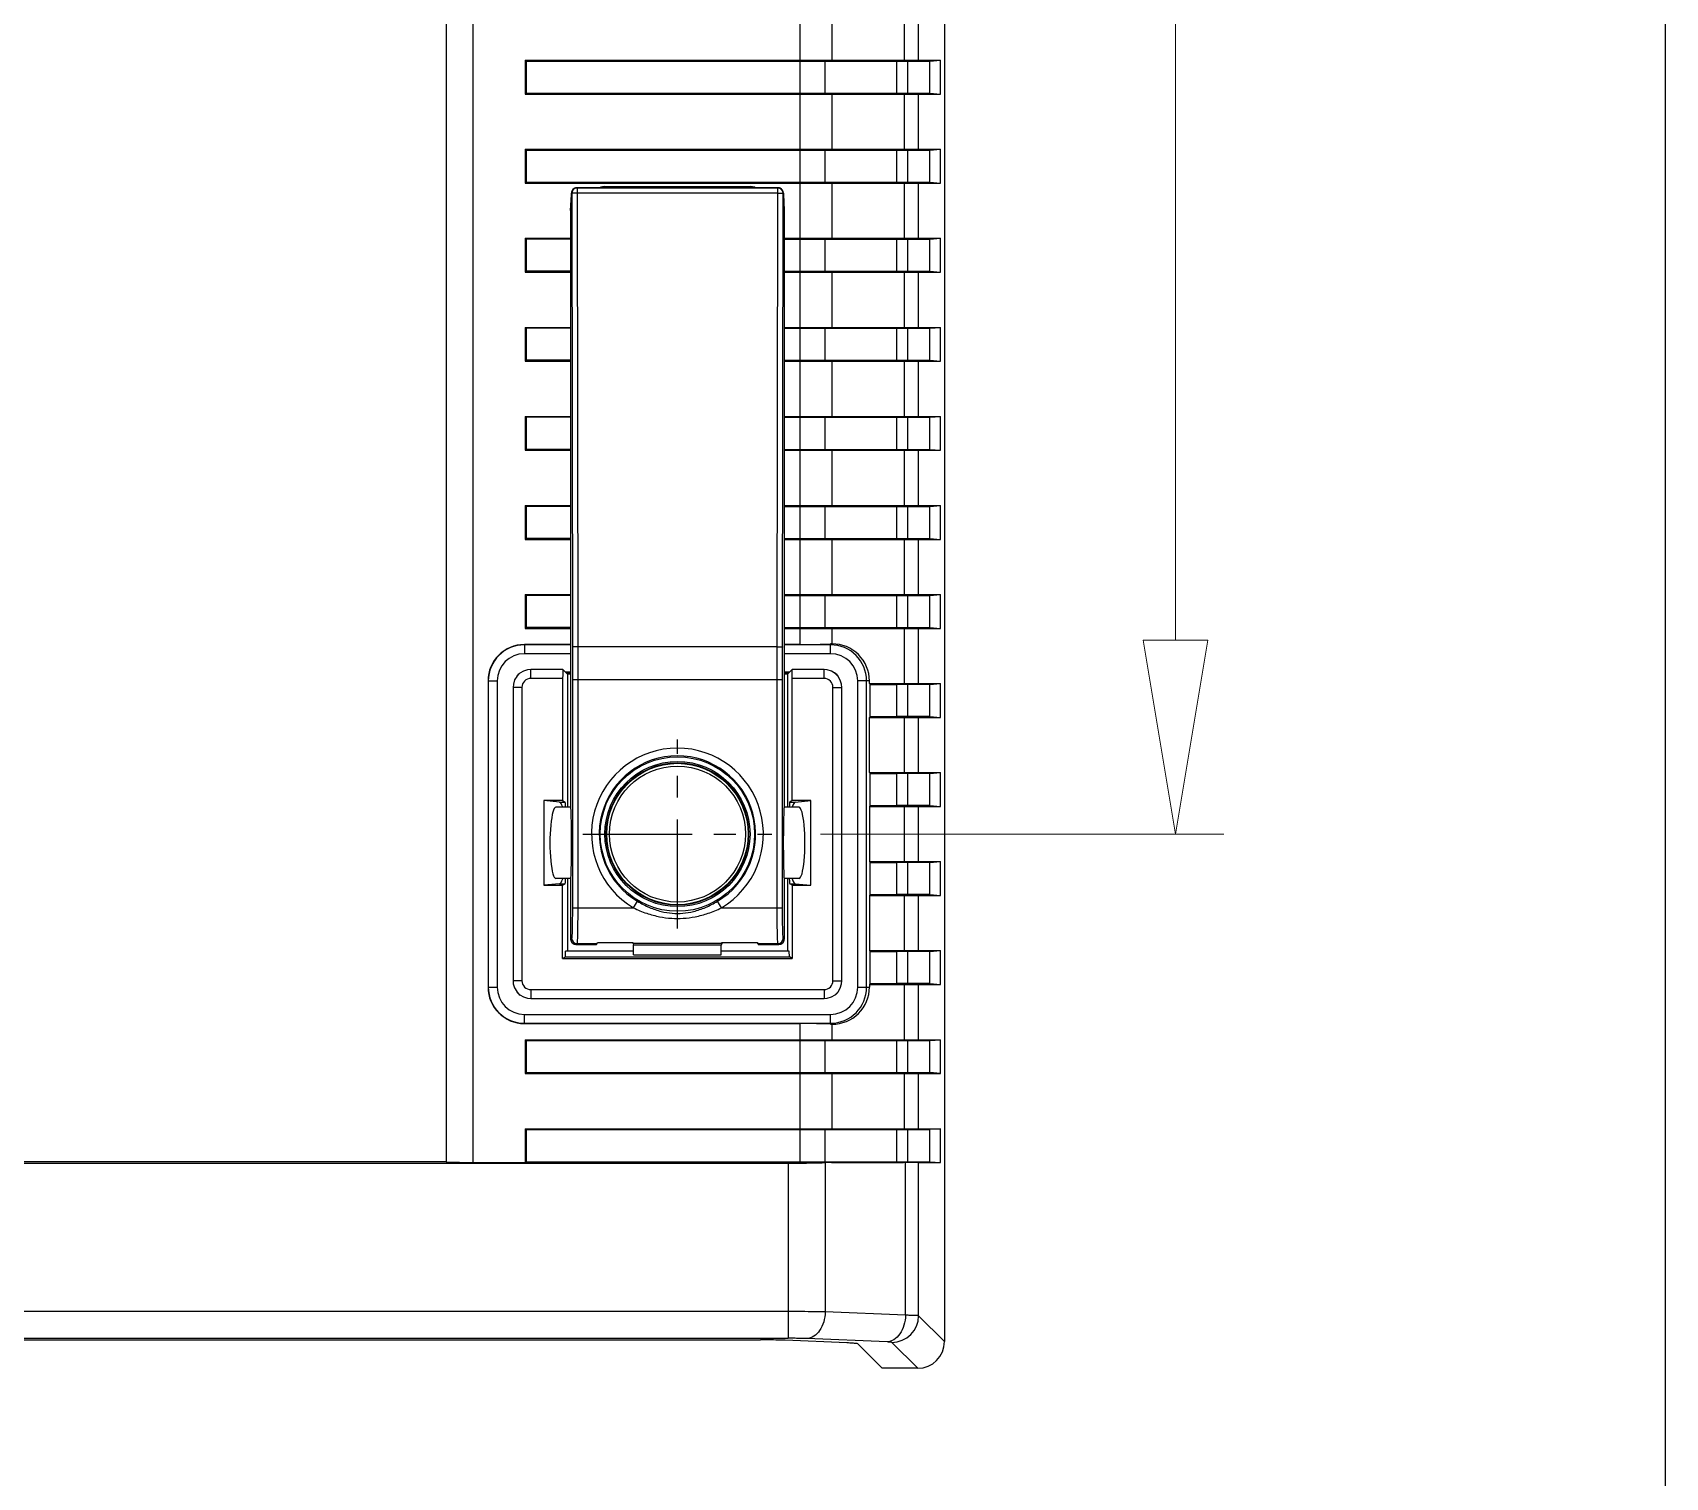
# Model space of a CAD drawing. Header units: millimetres. Extents: x 10368 to 13229, y -13270 to -11269.
# Drawn here: x 10983.7 to 11075.4, y -11596.6 to -11515.5 of the extents above; entities that cross this region are included whole.
import ezdxf

# ---------------------------------------------------------------- set-up
doc = ezdxf.new("R2010")
doc.units = ezdxf.units.MM
doc.linetypes.add('CENTER', pattern=[50.8, 31.75, -6.35, 6.35, -6.35])
doc.layers.add('dim', color=3, linetype='Continuous', lineweight=9)
doc.styles.add('FFS', font='simfang.ttf')
doc.dimstyles.new('YanXiu', dxfattribs={"dimtxt": 2.5, "dimasz": 2.2, "dimexe": 0.66, "dimexo": 0.66, "dimgap": 0.66, "dimtad": 0, "dimzin": 1, "dimdsep": 46, "dimtxsty": 'FFS', "dimcen": 0, "dimclrd": 256, "dimclre": 131, "dimclrt": 42, "dimazin": 0, "dimtfac": 1, "dimtofl": 0, "dimtmove": 0, "dimatfit": 3, "dimfxl": 0, "dimlwd": 5, "dimlwe": 5, "dimarcsym": 0})

# ---------------------------------------------------------------- blocks, each defined once
blk = doc.blocks.new('_ClosedBlank')
at = {"color": 0, "linetype": 'ByBlock', "lineweight": -2}
for p, q in [((-1, 0.1667), (0, 0)), ((-1, 0.1667), (-1, -0.1667)), ((0, 0), (-1, -0.1667))]:
    blk.add_line(p, q, dxfattribs=at)
blk = doc.blocks.new('*D37')
at = {"layer": 'Defpoints', "color": 0}
for p in [(-50.002, 894.484), (-50.192, 694.484), (-27.518, 694.484)]:
    blk.add_point(p, dxfattribs=at)
at = {"layer": 'dim', "color": 131, "lineweight": 5}
for p, q in [((-47.283, 894.484), (-24.799, 894.484)), ((-47.473, 694.484), (-24.799, 694.484))]:
    blk.add_line(p, q, dxfattribs=at)
at = {"layer": 'dim', "lineweight": 5}
for p, q in [((-27.518, 883.604), (-27.518, 810.031)), ((-27.518, 705.364), (-27.518, 778.937))]:
    blk.add_line(p, q, dxfattribs=at)
at = {"layer": 'dim', "lineweight": 5, "xscale": 10.88, "yscale": 10.88, "zscale": 10.88}
for p, rotation in [((-27.518, 894.484), 90), ((-27.518, 694.484), 270)]:
    blk.add_blockref('_ClosedBlank', p, dxfattribs=dict(at, rotation=rotation))
at = {"layer": 'dim', "color": 42, "insert": (-27.518, 794.484), "char_height": 13.6, "attachment_point": 5, "rotation": 90, "style": 'FFS'}
blk.add_mtext('200', dxfattribs=at)
blk = doc.blocks.new('u58')
at = {"color": 7, "linetype": 'Continuous'}
for p, q in [((-40.502, 937.658), (-40.502, 680.655)), ((-68.502, 927.557), (-68.502, 690.757)), ((-67.002, 927.609), (-67.002, 690.704)), ((-48.608, 720.704), (-48.608, 897.609)), ((-46.81, 752.609), (-46.81, 755.704)), ((-42.752, 752.609), (-42.752, 755.704)), ((-41.953, 752.609), (-41.953, 755.704)), ((-64.054, 752.609), (-64.054, 750.704)), ((-64.054, 752.609), (-64.002, 752.557)), ((-64.054, 752.609), (-42.752, 752.609)), ((-64.002, 752.557), (-64.002, 750.757)), ((-64.002, 752.557), (-41.32, 752.557)), ((-46.81, 752.609), (-47.225, 752.557)), ((-47.225, 752.557), (-47.225, 750.757)), ((-42.752, 752.609), (-43.167, 752.557)), ((-43.167, 750.757), (-43.167, 752.557)), ((-42.752, 752.609), (-41.952, 752.609)), ((-41.953, 752.609), (-42.551, 752.557)), ((-42.551, 750.757), (-42.551, 752.557)), ((-41.953, 752.609), (-40.72, 752.609)), ((-41.32, 752.557), (-40.72, 752.609)), ((-41.32, 750.757), (-41.32, 752.557)), ((-40.72, 750.704), (-40.72, 752.609)), ((-64.002, 750.757), (-64.054, 750.704)), ((-64.054, 750.704), (-42.752, 750.704)), ((-64.002, 750.757), (-41.32, 750.757)), ((-47.225, 750.757), (-46.81, 750.704)), ((-46.81, 747.609), (-46.81, 750.704)), ((-43.167, 750.757), (-42.752, 750.704)), ((-42.752, 747.609), (-42.752, 750.704)), ((-42.752, 750.704), (-41.952, 750.704)), ((-42.551, 750.757), (-41.953, 750.704)), ((-41.953, 747.609), (-41.953, 750.704)), ((-41.953, 750.704), (-40.72, 750.704)), ((-41.32, 750.757), (-40.72, 750.704)), ((-64.054, 747.609), (-64.054, 745.704)), ((-64.054, 747.609), (-64.002, 747.557)), ((-64.054, 747.609), (-42.752, 747.609)), ((-46.81, 747.609), (-47.225, 747.557)), ((-42.752, 747.609), (-43.167, 747.557)), ((-42.752, 747.609), (-41.952, 747.609)), ((-41.953, 747.609), (-42.551, 747.557)), ((-41.953, 747.609), (-40.72, 747.609)), ((-41.32, 747.557), (-40.72, 747.609)), ((-40.72, 745.704), (-40.72, 747.609)), ((-64.002, 747.557), (-64.002, 745.757)), ((-64.002, 747.557), (-41.32, 747.557)), ((-47.225, 747.557), (-47.225, 745.757)), ((-43.167, 745.757), (-43.167, 747.557)), ((-42.551, 745.757), (-42.551, 747.557)), ((-41.32, 745.757), (-41.32, 747.557)), ((-64.002, 745.757), (-64.054, 745.704)), ((-64.002, 745.757), (-41.32, 745.757)), ((-47.225, 745.757), (-46.81, 745.704)), ((-43.167, 745.757), (-42.752, 745.704)), ((-42.551, 745.757), (-41.953, 745.704)), ((-41.32, 745.757), (-40.72, 745.704)), ((-64.054, 745.704), (-42.752, 745.704)), ((-61.461, 745.078), (-61.502, 744.195)), ((-61.502, 744.18), (-61.462, 745.054)), ((-61.462, 745.054), (-61.459, 745.108)), ((-61.462, 745.067), (-61.462, 745.054)), ((-61.46, 745.113), (-61.461, 745.078)), ((-61.452, 745.147), (-61.441, 745.132)), ((-61.441, 745.132), (-61.406, 719.656)), ((-61.153, 745.447), (-61.141, 745.431)), ((-61.153, 745.447), (-61.153, 745.447)), ((-49.851, 745.447), (-61.153, 745.447)), ((-49.851, 745.447), (-61.153, 745.447)), ((-61.141, 745.431), (-61.141, 745.147)), ((-49.863, 745.431), (-61.141, 745.431)), ((-61.141, 745.147), (-61.106, 719.672)), ((-49.863, 745.147), (-61.141, 745.147)), ((-59.628, 745.51), (-59.628, 745.447)), ((-59.628, 745.51), (-51.375, 745.51)), ((-51.375, 745.51), (-51.375, 745.447)), ((-49.898, 719.672), (-49.863, 745.147)), ((-49.863, 745.431), (-49.851, 745.447)), ((-49.863, 745.147), (-49.863, 745.431)), ((-49.851, 745.447), (-49.851, 745.447)), ((-49.598, 719.656), (-49.563, 745.132)), ((-49.563, 745.132), (-49.551, 745.147)), ((-49.546, 745.142), (-49.549, 745.167)), ((-49.542, 745.081), (-49.502, 744.195)), ((-49.542, 745.067), (-49.541, 745.054)), ((-49.541, 745.054), (-49.502, 744.18)), ((-46.81, 742.609), (-46.81, 745.704)), ((-42.752, 742.609), (-42.752, 745.704)), ((-42.752, 745.704), (-41.952, 745.704)), ((-41.953, 742.609), (-41.953, 745.704)), ((-41.953, 745.704), (-40.72, 745.704)), ((-61.502, 744.188), (-61.502, 744.195)), ((-61.502, 744.18), (-61.502, 710.657)), ((-49.502, 744.188), (-49.502, 744.195)), ((-49.502, 744.18), (-49.502, 710.657)), ((-64.054, 742.609), (-64.054, 740.704)), ((-64.054, 742.609), (-64.002, 742.557)), ((-64.054, 742.609), (-61.502, 742.609)), ((-64.002, 742.557), (-64.002, 740.757)), ((-61.502, 742.557), (-64.002, 742.557)), ((-49.502, 742.609), (-42.752, 742.609)), ((-49.502, 742.557), (-41.32, 742.557)), ((-46.81, 742.609), (-47.225, 742.557)), ((-47.225, 742.557), (-47.225, 740.757)), ((-42.752, 742.609), (-43.167, 742.557)), ((-43.167, 740.757), (-43.167, 742.557)), ((-42.752, 742.609), (-41.952, 742.609)), ((-41.953, 742.609), (-42.551, 742.557)), ((-42.551, 740.757), (-42.551, 742.557)), ((-41.953, 742.609), (-40.72, 742.609)), ((-41.32, 742.557), (-40.72, 742.609)), ((-41.32, 740.757), (-41.32, 742.557)), ((-40.72, 740.704), (-40.72, 742.609)), ((-64.002, 740.757), (-64.054, 740.704)), ((-64.054, 740.704), (-61.502, 740.704)), ((-61.502, 740.757), (-64.002, 740.757)), ((-49.502, 740.757), (-41.32, 740.757)), ((-49.502, 740.704), (-42.752, 740.704)), ((-47.225, 740.757), (-46.81, 740.704)), ((-46.81, 737.609), (-46.81, 740.704)), ((-43.167, 740.757), (-42.752, 740.704)), ((-42.752, 737.609), (-42.752, 740.704)), ((-42.752, 740.704), (-41.952, 740.704)), ((-42.551, 740.757), (-41.953, 740.704)), ((-41.953, 737.609), (-41.953, 740.704)), ((-41.953, 740.704), (-40.72, 740.704)), ((-41.32, 740.757), (-40.72, 740.704)), ((-64.054, 737.609), (-64.054, 735.704)), ((-64.054, 737.609), (-64.002, 737.557)), ((-64.054, 737.609), (-61.502, 737.609)), ((-64.002, 737.557), (-64.002, 735.757)), ((-61.502, 737.557), (-64.002, 737.557)), ((-49.502, 737.609), (-42.752, 737.609)), ((-49.502, 737.557), (-41.32, 737.557)), ((-46.81, 737.609), (-47.225, 737.557)), ((-47.225, 737.557), (-47.225, 735.757)), ((-42.752, 737.609), (-43.167, 737.557)), ((-43.167, 735.757), (-43.167, 737.557)), ((-42.752, 737.609), (-41.952, 737.609)), ((-41.953, 737.609), (-42.551, 737.557)), ((-42.551, 735.757), (-42.551, 737.557)), ((-41.953, 737.609), (-40.72, 737.609)), ((-41.32, 737.557), (-40.72, 737.609)), ((-41.32, 735.757), (-41.32, 737.557)), ((-40.72, 735.704), (-40.72, 737.609)), ((-64.002, 735.757), (-64.054, 735.704)), ((-64.054, 735.704), (-61.502, 735.704)), ((-61.502, 735.757), (-64.002, 735.757)), ((-49.502, 735.757), (-41.32, 735.757)), ((-49.502, 735.704), (-42.752, 735.704)), ((-47.225, 735.757), (-46.81, 735.704)), ((-46.81, 732.609), (-46.81, 735.704)), ((-43.167, 735.757), (-42.752, 735.704)), ((-42.752, 732.609), (-42.752, 735.704)), ((-42.752, 735.704), (-41.952, 735.704)), ((-42.551, 735.757), (-41.953, 735.704)), ((-41.953, 732.609), (-41.953, 735.704)), ((-41.953, 735.704), (-40.72, 735.704)), ((-41.32, 735.757), (-40.72, 735.704)), ((-64.054, 732.609), (-64.054, 730.704)), ((-64.054, 732.609), (-64.002, 732.557)), ((-64.054, 732.609), (-61.502, 732.609)), ((-64.002, 732.557), (-64.002, 730.757)), ((-61.502, 732.557), (-64.002, 732.557)), ((-49.502, 732.609), (-42.752, 732.609)), ((-49.502, 732.557), (-41.32, 732.557)), ((-46.81, 732.609), (-47.225, 732.557)), ((-47.225, 732.557), (-47.225, 730.757)), ((-42.752, 732.609), (-43.167, 732.557)), ((-43.167, 730.757), (-43.167, 732.557)), ((-42.752, 732.609), (-41.952, 732.609)), ((-41.953, 732.609), (-42.551, 732.557)), ((-42.551, 730.757), (-42.551, 732.557)), ((-41.953, 732.609), (-40.72, 732.609)), ((-41.32, 732.557), (-40.72, 732.609)), ((-41.32, 730.757), (-41.32, 732.557)), ((-40.72, 730.704), (-40.72, 732.609)), ((-64.002, 730.757), (-64.054, 730.704)), ((-64.054, 730.704), (-61.502, 730.704)), ((-61.502, 730.757), (-64.002, 730.757)), ((-49.502, 730.757), (-41.32, 730.757)), ((-49.502, 730.704), (-42.752, 730.704)), ((-47.225, 730.757), (-46.81, 730.704)), ((-46.81, 727.609), (-46.81, 730.704)), ((-43.167, 730.757), (-42.752, 730.704)), ((-42.752, 727.609), (-42.752, 730.704)), ((-42.752, 730.704), (-41.952, 730.704)), ((-42.551, 730.757), (-41.953, 730.704)), ((-41.953, 727.609), (-41.953, 730.704)), ((-41.953, 730.704), (-40.72, 730.704)), ((-41.32, 730.757), (-40.72, 730.704)), ((-64.054, 727.609), (-64.054, 725.704)), ((-64.054, 727.609), (-64.002, 727.557)), ((-64.054, 727.609), (-61.502, 727.609)), ((-64.002, 727.557), (-64.002, 725.757)), ((-61.502, 727.557), (-64.002, 727.557)), ((-49.502, 727.609), (-42.752, 727.609)), ((-49.502, 727.557), (-41.32, 727.557)), ((-46.81, 727.609), (-47.225, 727.557)), ((-47.225, 727.557), (-47.225, 725.757)), ((-42.752, 727.609), (-43.167, 727.557)), ((-43.167, 725.757), (-43.167, 727.557)), ((-42.752, 727.609), (-41.952, 727.609)), ((-41.953, 727.609), (-42.551, 727.557)), ((-42.551, 725.757), (-42.551, 727.557)), ((-41.953, 727.609), (-40.72, 727.609)), ((-41.32, 727.557), (-40.72, 727.609)), ((-41.32, 725.757), (-41.32, 727.557)), ((-40.72, 725.704), (-40.72, 727.609)), ((-64.002, 725.757), (-64.054, 725.704)), ((-64.054, 725.704), (-61.502, 725.704)), ((-61.502, 725.757), (-64.002, 725.757)), ((-49.502, 725.757), (-41.32, 725.757)), ((-49.502, 725.704), (-42.752, 725.704)), ((-47.225, 725.757), (-46.81, 725.704)), ((-46.81, 722.609), (-46.81, 725.704)), ((-43.167, 725.757), (-42.752, 725.704)), ((-42.752, 722.609), (-42.752, 725.704)), ((-42.752, 725.704), (-41.952, 725.704)), ((-42.551, 725.757), (-41.953, 725.704)), ((-41.953, 722.609), (-41.953, 725.704)), ((-41.953, 725.704), (-40.72, 725.704)), ((-41.32, 725.757), (-40.72, 725.704)), ((-64.054, 722.609), (-64.054, 720.704)), ((-64.054, 722.609), (-64.002, 722.557)), ((-64.054, 722.609), (-61.502, 722.609)), ((-64.002, 722.557), (-64.002, 720.757)), ((-61.502, 722.557), (-64.002, 722.557)), ((-49.502, 722.609), (-42.752, 722.609)), ((-49.502, 722.557), (-41.32, 722.557)), ((-46.81, 722.609), (-47.225, 722.557)), ((-47.225, 722.557), (-47.225, 720.757)), ((-42.752, 722.609), (-43.167, 722.557)), ((-43.167, 720.757), (-43.167, 722.557)), ((-42.752, 722.609), (-41.952, 722.609)), ((-41.953, 722.609), (-42.551, 722.557)), ((-42.551, 720.757), (-42.551, 722.557)), ((-41.953, 722.609), (-40.72, 722.609)), ((-41.32, 722.557), (-40.72, 722.609)), ((-41.32, 720.757), (-41.32, 722.557)), ((-40.72, 720.704), (-40.72, 722.609)), ((-64.002, 720.757), (-64.054, 720.704)), ((-64.054, 720.704), (-61.502, 720.704)), ((-61.502, 720.757), (-64.002, 720.757)), ((-49.502, 720.757), (-41.32, 720.757)), ((-49.502, 720.704), (-42.752, 720.704)), ((-48.608, 719.799), (-48.608, 720.704)), ((-47.225, 720.757), (-46.81, 720.704)), ((-46.81, 719.834), (-46.81, 720.704)), ((-43.167, 720.757), (-42.752, 720.704)), ((-42.752, 717.609), (-42.752, 720.704)), ((-42.752, 720.704), (-41.952, 720.704)), ((-42.551, 720.757), (-41.953, 720.704)), ((-41.953, 717.609), (-41.953, 720.704)), ((-41.953, 720.704), (-40.72, 720.704)), ((-41.32, 720.757), (-40.72, 720.704)), ((-64.102, 719.799), (-64.102, 719.282)), ((-61.502, 719.799), (-64.102, 719.799)), ((-61.502, 719.782), (-64.102, 719.782)), ((-61.502, 719.282), (-64.102, 719.282)), ((-61.106, 719.672), (-61.105, 717.84)), ((-49.898, 719.672), (-61.106, 719.672)), ((-49.899, 717.84), (-49.898, 719.672)), ((-48.608, 719.799), (-49.502, 719.799)), ((-46.902, 719.782), (-49.502, 719.782)), ((-46.902, 719.282), (-49.502, 719.282)), ((-46.902, 719.282), (-46.902, 719.832)), ((-63.739, 717.893), (-63.739, 718.393)), ((-61.938, 718.393), (-63.739, 718.393)), ((-61.937, 718.393), (-61.938, 718.393)), ((-61.937, 718.393), (-61.676, 718.132)), ((-61.801, 718.257), (-61.502, 718.257)), ((-49.502, 718.257), (-49.203, 718.257)), ((-49.066, 718.393), (-49.328, 718.132)), ((-49.066, 718.393), (-49.066, 718.393)), ((-47.265, 718.393), (-49.066, 718.393)), ((-47.265, 717.893), (-47.265, 718.393)), ((-66.144, 717.757), (-66.144, 700.557)), ((-66.144, 717.757), (-65.627, 717.757)), ((-66.127, 717.757), (-66.127, 700.557)), ((-65.627, 717.757), (-65.627, 700.557)), ((-64.739, 717.394), (-64.739, 700.92)), ((-64.239, 717.394), (-64.739, 717.394)), ((-64.239, 717.394), (-64.239, 700.92)), ((-61.951, 717.893), (-63.739, 717.893)), ((-61.951, 717.893), (-61.951, 711.038)), ((-61.502, 718.191), (-61.735, 718.191)), ((-61.676, 718.132), (-61.676, 710.657)), ((-61.502, 718.132), (-61.676, 718.132)), ((-61.405, 717.84), (-61.405, 705.01)), ((-61.405, 717.84), (-49.599, 717.84)), ((-61.105, 717.84), (-61.105, 705.01)), ((-49.899, 705.01), (-49.899, 717.84)), ((-49.599, 705.01), (-49.599, 717.84)), ((-49.268, 718.191), (-49.502, 718.191)), ((-49.328, 718.132), (-49.502, 718.132)), ((-49.328, 718.132), (-49.328, 710.657)), ((-49.053, 711.038), (-49.053, 717.893)), ((-47.265, 717.893), (-49.053, 717.893)), ((-46.765, 700.92), (-46.765, 717.394)), ((-46.765, 717.394), (-46.265, 717.394)), ((-46.265, 700.92), (-46.265, 717.394)), ((-45.376, 700.557), (-45.376, 717.757)), ((-44.717, 717.757), (-45.376, 717.757)), ((-44.877, 700.557), (-44.877, 717.757)), ((-44.717, 717.609), (-44.717, 717.757)), ((-44.717, 717.609), (-44.671, 717.557)), ((-44.717, 717.609), (-42.752, 717.609)), ((-44.671, 715.757), (-44.671, 717.557)), ((-44.671, 717.557), (-43.167, 717.557)), ((-42.752, 717.609), (-43.167, 717.557)), ((-43.167, 715.757), (-43.167, 717.557)), ((-41.32, 717.557), (-43.167, 717.557)), ((-42.752, 717.609), (-41.952, 717.609)), ((-41.953, 717.609), (-42.551, 717.557)), ((-42.551, 715.757), (-42.551, 717.557)), ((-41.953, 717.609), (-40.72, 717.609)), ((-41.32, 717.557), (-40.72, 717.609)), ((-41.32, 715.757), (-41.32, 717.557)), ((-40.72, 715.704), (-40.72, 717.609)), ((-44.671, 715.757), (-44.717, 715.704)), ((-44.717, 712.609), (-44.717, 715.704)), ((-44.717, 715.704), (-42.752, 715.704)), ((-44.671, 715.757), (-43.167, 715.757)), ((-43.167, 715.757), (-42.752, 715.704)), ((-41.32, 715.757), (-43.167, 715.757)), ((-42.752, 712.609), (-42.752, 715.704)), ((-42.752, 715.704), (-41.952, 715.704)), ((-42.551, 715.757), (-41.953, 715.704)), ((-41.953, 712.609), (-41.953, 715.704)), ((-41.953, 715.704), (-40.72, 715.704)), ((-41.32, 715.757), (-40.72, 715.704)), ((-44.717, 712.609), (-44.671, 712.557)), ((-44.717, 712.609), (-42.752, 712.609)), ((-44.671, 710.757), (-44.671, 712.557)), ((-44.671, 712.557), (-43.167, 712.557)), ((-42.752, 712.609), (-43.167, 712.557)), ((-43.167, 710.757), (-43.167, 712.557)), ((-41.32, 712.557), (-43.167, 712.557)), ((-42.752, 712.609), (-41.952, 712.609)), ((-41.953, 712.609), (-42.551, 712.557)), ((-42.551, 710.757), (-42.551, 712.557)), ((-41.953, 712.609), (-40.72, 712.609)), ((-41.32, 712.557), (-40.72, 712.609)), ((-41.32, 710.757), (-41.32, 712.557)), ((-40.72, 710.704), (-40.72, 712.609)), ((-63.002, 711.038), (-63.002, 706.276)), ((-62.123, 710.946), (-63.002, 711.038)), ((-61.951, 711.038), (-63.002, 711.038)), ((-62.123, 710.946), (-61.813, 710.946)), ((-61.951, 711.038), (-61.813, 710.946)), ((-49.053, 711.038), (-49.19, 710.946)), ((-49.19, 710.946), (-48.88, 710.946)), ((-48.002, 711.038), (-49.053, 711.038)), ((-48.88, 710.946), (-48.002, 711.038)), ((-48.002, 706.276), (-48.002, 711.038)), ((-61.502, 710.657), (-62.332, 710.657)), ((-61.502, 710.657), (-62.332, 710.657)), ((-48.671, 710.657), (-49.502, 710.657)), ((-48.671, 710.657), (-49.502, 710.657)), ((-44.671, 710.757), (-44.717, 710.704)), ((-44.717, 710.704), (-44.717, 707.609)), ((-44.717, 710.704), (-42.752, 710.704)), ((-44.671, 710.757), (-43.167, 710.757)), ((-43.167, 710.757), (-42.752, 710.704)), ((-41.32, 710.757), (-43.167, 710.757)), ((-42.752, 707.609), (-42.752, 710.704)), ((-42.752, 710.704), (-41.952, 710.704)), ((-42.551, 710.757), (-41.953, 710.704)), ((-41.953, 707.609), (-41.953, 710.704)), ((-41.953, 710.704), (-40.72, 710.704)), ((-41.32, 710.757), (-40.72, 710.704)), ((-44.717, 707.609), (-44.671, 707.557)), ((-44.717, 707.609), (-42.752, 707.609)), ((-44.671, 705.757), (-44.671, 707.557)), ((-44.671, 707.557), (-43.167, 707.557)), ((-42.752, 707.609), (-43.167, 707.557)), ((-43.167, 705.757), (-43.167, 707.557)), ((-41.32, 707.557), (-43.167, 707.557)), ((-42.752, 707.609), (-41.952, 707.609)), ((-41.953, 707.609), (-42.551, 707.557)), ((-42.551, 705.757), (-42.551, 707.557)), ((-41.953, 707.609), (-40.72, 707.609)), ((-41.32, 707.557), (-40.72, 707.609)), ((-41.32, 705.757), (-41.32, 707.557)), ((-40.72, 705.704), (-40.72, 707.609)), ((-62.123, 706.367), (-63.002, 706.276)), ((-61.502, 706.657), (-62.332, 706.657)), ((-61.502, 706.657), (-62.332, 706.657)), ((-62.123, 706.367), (-61.813, 706.367)), ((-61.951, 706.276), (-61.813, 706.367)), ((-61.676, 706.657), (-61.676, 702.573)), ((-61.502, 706.657), (-61.502, 703.257)), ((-49.502, 706.657), (-49.502, 703.257)), ((-48.671, 706.657), (-49.502, 706.657)), ((-48.671, 706.657), (-49.502, 706.657)), ((-49.328, 706.657), (-49.328, 702.573)), ((-49.053, 706.276), (-49.19, 706.367)), ((-49.19, 706.367), (-48.88, 706.367)), ((-48.88, 706.367), (-48.002, 706.276)), ((-63.002, 706.276), (-61.951, 706.276)), ((-61.951, 702.161), (-61.951, 706.276)), ((-57.973, 705.01), (-57.751, 705.382)), ((-53.031, 705.01), (-53.252, 705.382)), ((-49.053, 706.276), (-49.053, 702.161)), ((-49.053, 706.276), (-48.002, 706.276)), ((-44.671, 705.757), (-44.717, 705.704)), ((-44.717, 705.704), (-44.717, 702.609)), ((-44.717, 705.704), (-42.752, 705.704)), ((-44.671, 705.757), (-43.167, 705.757)), ((-43.167, 705.757), (-42.752, 705.704)), ((-41.32, 705.757), (-43.167, 705.757)), ((-42.752, 702.609), (-42.752, 705.704)), ((-42.752, 705.704), (-41.952, 705.704)), ((-42.551, 705.757), (-41.953, 705.704)), ((-41.953, 702.609), (-41.953, 705.704)), ((-41.953, 705.704), (-40.72, 705.704)), ((-41.32, 705.757), (-40.72, 705.704)), ((-61.405, 705.01), (-57.973, 705.01)), ((-53.031, 705.01), (-49.599, 705.01)), ((-61.448, 703.31), (-61.502, 703.257)), ((-61.148, 703.01), (-61.202, 702.957)), ((-61.202, 702.957), (-60.045, 702.957)), ((-61.148, 703.01), (-60.01, 703.01)), ((-60.045, 702.957), (-60.01, 703.01)), ((-60.002, 703.073), (-58.002, 703.073)), ((-57.998, 703.01), (-57.965, 702.912)), ((-53.006, 703.01), (-57.998, 703.01)), ((-57.965, 702.373), (-57.965, 702.912)), ((-53.038, 702.912), (-57.965, 702.912)), ((-53.006, 703.01), (-53.038, 702.912)), ((-53.038, 702.373), (-53.038, 702.912)), ((-53.002, 703.073), (-51.002, 703.073)), ((-50.958, 702.957), (-50.994, 703.01)), ((-50.994, 703.01), (-49.855, 703.01)), ((-50.958, 702.957), (-49.802, 702.957)), ((-49.802, 702.957), (-49.855, 703.01)), ((-49.502, 703.257), (-49.556, 703.31)), ((-61.951, 702.161), (-61.79, 702.268)), ((-61.951, 702.161), (-49.053, 702.161)), ((-61.79, 702.268), (-61.785, 702.573)), ((-61.79, 702.268), (-49.213, 702.268)), ((-57.965, 702.573), (-61.785, 702.573)), ((-57.965, 702.373), (-53.038, 702.373)), ((-49.218, 702.573), (-53.038, 702.573)), ((-49.213, 702.268), (-49.218, 702.573)), ((-49.053, 702.161), (-49.213, 702.268)), ((-44.717, 702.609), (-44.671, 702.557)), ((-44.717, 702.609), (-42.752, 702.609)), ((-44.671, 700.757), (-44.671, 702.557)), ((-44.671, 702.557), (-43.167, 702.557)), ((-42.752, 702.609), (-43.167, 702.557)), ((-43.167, 700.757), (-43.167, 702.557)), ((-41.32, 702.557), (-43.167, 702.557)), ((-42.752, 702.609), (-41.952, 702.609)), ((-41.953, 702.609), (-42.551, 702.557)), ((-42.551, 700.757), (-42.551, 702.557)), ((-41.953, 702.609), (-40.72, 702.609)), ((-41.32, 702.557), (-40.72, 702.609)), ((-41.32, 700.757), (-41.32, 702.557)), ((-40.72, 700.704), (-40.72, 702.609)), ((-64.239, 700.92), (-64.739, 700.92)), ((-46.765, 700.92), (-46.265, 700.92)), ((-66.144, 700.557), (-65.627, 700.557)), ((-63.739, 700.42), (-63.739, 699.92)), ((-63.739, 700.42), (-47.265, 700.42)), ((-63.739, 699.92), (-47.265, 699.92)), ((-47.265, 700.42), (-47.265, 699.92)), ((-45.376, 700.557), (-44.717, 700.557)), ((-44.671, 700.757), (-44.717, 700.704)), ((-44.717, 700.704), (-44.717, 700.557)), ((-44.717, 700.704), (-42.752, 700.704)), ((-44.671, 700.757), (-43.167, 700.757)), ((-43.167, 700.757), (-42.752, 700.704)), ((-41.32, 700.757), (-43.167, 700.757)), ((-42.752, 697.609), (-42.752, 700.704)), ((-42.752, 700.704), (-41.952, 700.704)), ((-42.551, 700.757), (-41.953, 700.704)), ((-41.953, 697.609), (-41.953, 700.704)), ((-41.953, 700.704), (-40.72, 700.704)), ((-41.32, 700.757), (-40.72, 700.704)), ((-64.102, 698.515), (-64.102, 699.031)), ((-64.102, 699.031), (-46.902, 699.031)), ((-46.902, 698.481), (-46.902, 699.031)), ((-64.102, 698.532), (-46.902, 698.532)), ((-64.102, 698.515), (-48.608, 698.515)), ((-48.608, 697.609), (-48.608, 698.515)), ((-46.81, 697.609), (-46.81, 698.479)), ((-64.054, 697.609), (-64.054, 695.704)), ((-64.054, 697.609), (-64.002, 697.557)), ((-64.054, 697.609), (-42.752, 697.609)), ((-64.002, 697.557), (-64.002, 695.757)), ((-64.002, 697.557), (-41.32, 697.557)), ((-48.608, 690.676), (-48.608, 697.609)), ((-46.81, 697.609), (-47.225, 697.557)), ((-47.225, 697.557), (-47.225, 695.757)), ((-42.752, 697.609), (-43.167, 697.557)), ((-43.167, 695.757), (-43.167, 697.557)), ((-42.752, 697.609), (-41.952, 697.609)), ((-41.953, 697.609), (-42.551, 697.557)), ((-42.551, 695.757), (-42.551, 697.557)), ((-41.953, 697.609), (-40.72, 697.609)), ((-41.32, 697.557), (-40.72, 697.609)), ((-41.32, 695.757), (-41.32, 697.557)), ((-40.72, 695.704), (-40.72, 697.609)), ((-64.002, 695.757), (-64.054, 695.704)), ((-64.054, 695.704), (-42.752, 695.704)), ((-64.002, 695.757), (-41.32, 695.757)), ((-47.225, 695.757), (-46.81, 695.704)), ((-46.81, 692.609), (-46.81, 695.704)), ((-43.167, 695.757), (-42.752, 695.704)), ((-42.752, 692.609), (-42.752, 695.704)), ((-42.752, 695.704), (-41.952, 695.704)), ((-42.551, 695.757), (-41.953, 695.704)), ((-41.953, 692.609), (-41.953, 695.704)), ((-41.953, 695.704), (-40.72, 695.704)), ((-40.72, 695.704), (-41.32, 695.757)), ((-64.054, 692.609), (-64.054, 690.704)), ((-64.054, 692.609), (-64.002, 692.557)), ((-64.054, 692.609), (-42.752, 692.609)), ((-64.002, 692.557), (-64.002, 690.757)), ((-64.002, 692.557), (-41.32, 692.557)), ((-46.81, 692.609), (-47.225, 692.557)), ((-47.225, 692.557), (-47.225, 690.757)), ((-42.752, 692.609), (-43.167, 692.557)), ((-43.167, 690.757), (-43.167, 692.557)), ((-42.752, 692.609), (-41.952, 692.609)), ((-41.953, 692.609), (-42.551, 692.557)), ((-42.551, 690.757), (-42.551, 692.557)), ((-41.953, 692.609), (-40.72, 692.609)), ((-40.72, 692.609), (-41.32, 692.557)), ((-41.32, 690.757), (-41.32, 692.557)), ((-40.72, 690.704), (-40.72, 692.609)), ((-68.502, 690.757), (-302.502, 690.757)), ((-68.502, 690.757), (-67.002, 690.704)), ((-64.002, 690.757), (-64.054, 690.704)), ((-64.002, 690.757), (-41.32, 690.757)), ((-47.225, 690.757), (-46.851, 690.709)), ((-47.198, 690.706), (-47.198, 682.321)), ((-46.851, 690.709), (-42.793, 690.709)), ((-43.167, 690.757), (-42.793, 690.709)), ((-41.952, 690.704), (-42.69, 690.709)), ((-42.69, 682.133), (-42.69, 690.709)), ((-42.551, 690.757), (-41.953, 690.704)), ((-41.32, 690.757), (-40.72, 690.704)), ((-321.731, 690.669), (-49.273, 690.669)), ((-67.002, 690.704), (-64.054, 690.704)), ((-49.273, 690.669), (-49.273, 680.841)), ((-41.952, 682.106), (-41.952, 690.704)), ((-41.952, 690.704), (-40.72, 690.704)), ((-49.273, 682.339), (-321.731, 682.339)), ((-42.69, 682.133), (-47.198, 682.321)), ((-40.502, 680.655), (-41.952, 682.106)), ((-321.731, 680.841), (-49.273, 680.841)), ((-320.167, 680.75), (-50.836, 680.75)), ((-45.981, 680.581), (-49.452, 680.726)), ((-43.728, 680.634), (-48.235, 680.822)), ((-43.999, 679.157), (-45.364, 680.522)), ((-42, 679.157), (-43.451, 680.607)), ((-42, 679.157), (-43.999, 679.157))]:
    blk.add_line(p, q, dxfattribs=at)
at = {"color": 1, "linetype": 'CENTER', "ltscale": 0.193094}
for p, q in [((-55.502, 703.847), (-55.502, 714.467)), ((-60.812, 709.157), (-50.192, 709.157))]:
    blk.add_line(p, q, dxfattribs=at)
at = {"color": 7, "linetype": 'Continuous'}
for points in [[(-61.455, 745.165), (-61.458, 745.14), (-61.46, 745.113)], [(-61.44, 745.238), (-61.451, 745.194), (-61.455, 745.165)], [(-61.153, 745.447), (-61.238, 745.435), (-61.311, 745.403), (-61.371, 745.354), (-61.414, 745.296), (-61.44, 745.238)], [(-59.628, 745.51), (-59.71, 745.505), (-59.815, 745.482), (-59.895, 745.447)], [(-51.113, 745.447), (-51.161, 745.472), (-51.28, 745.503), (-51.375, 745.51)], [(-49.565, 745.241), (-49.591, 745.298), (-49.633, 745.354), (-49.692, 745.402), (-49.765, 745.435), (-49.851, 745.447)], [(-49.549, 745.167), (-49.553, 745.197), (-49.565, 745.241)], [(-49.542, 745.081), (-49.544, 745.115), (-49.546, 745.142)], [(-63.739, 718.393), (-63.919, 718.377), (-64.148, 718.306), (-64.354, 718.182), (-64.524, 718.012), (-64.649, 717.807), (-64.721, 717.578), (-64.739, 717.394)], [(-46.265, 717.394), (-46.281, 717.573), (-46.353, 717.803), (-46.477, 718.009), (-46.647, 718.179), (-46.852, 718.304), (-47.081, 718.376), (-47.265, 718.393)], [(-64.739, 700.92), (-64.722, 700.74), (-64.651, 700.511), (-64.527, 700.305), (-64.357, 700.134), (-64.152, 700.009), (-63.923, 699.937), (-63.739, 699.92)], [(-47.265, 699.92), (-47.085, 699.936), (-46.856, 700.007), (-46.65, 700.132), (-46.479, 700.301), (-46.354, 700.507), (-46.282, 700.736), (-46.265, 700.92)]]:
    blk.add_lwpolyline(points, dxfattribs=at)
for radius in [4.337, 4.077, 4, 3.971, 3.819]:
    blk.add_circle((-55.502, 709.157), radius, dxfattribs=at)
for centre, radius, start, end in [((-61.141, 745.131), 0.3, 90.05393, 179.92948), ((-61.152, 745.146), 0.3, 114.34732, 157.37662), ((-61.154, 745.15), 0.296, 111.07028, 114.34142), ((-49.863, 745.131), 0.3, 0.07052, 89.94607), ((-49.85, 745.15), 0.296, 65.67194, 68.89267), ((-49.851, 745.147), 0.3, 0.06714, 65.67355), ((-50.623, 745.003), 1.082, 2.65141, 3.36935), ((-64.102, 717.757), 2.042, 90, 180), ((-64.102, 717.757), 2.025, 90, 180), ((-64.102, 717.757), 1.526, 90, 180), ((-46.796, 717.512), 2.322, 90.33111, 92.60631), ((-46.902, 717.757), 2.025, 0, 90), ((-46.902, 717.757), 1.526, 0, 90), ((-64.102, 717.757), 0.5, 117.72341, 152.4266), ((-63.739, 717.394), 0.5, 89.99233, 180.00767), ((-47.265, 717.394), 0.5, 359.99233, 90.00767), ((-46.902, 717.757), 0.5, 27.72341, 62.4266), ((-55.502, 709.157), 4.827, 300.78975, 239.21025), ((-55.502, 709.157), 4.394, 300.78975, 239.21025), ((-61.202, 703.257), 0.3, 179.9924, 270.0076), ((-61.148, 703.311), 0.3, 180.04649, 269.95351), ((-49.856, 703.311), 0.3, 270.04649, 359.95351), ((-49.802, 703.257), 0.3, 269.9924, 0.0076), ((-63.739, 700.92), 0.5, 179.99232, 270.00768), ((-47.265, 700.92), 0.5, 269.99232, 0.00768), ((-64.102, 700.557), 2.042, 180, 270), ((-64.102, 700.557), 2.025, 180, 270), ((-64.102, 700.557), 1.526, 180, 270), ((-64.102, 700.557), 0.5, 207.72341, 242.4266), ((-46.902, 700.557), 1.526, 270, 0), ((-46.902, 700.557), 2.025, 270, 0), ((-46.902, 700.557), 0.5, 297.72341, 332.4266), ((-46.796, 700.805), 2.326, 267.39575, 269.66682), ((-59.045, 1218.309), 527.737, 271.13325, 271.2863), ((-46.85, 675.321), 15.389, 90.00436, 91.29672), ((-42.793, 675.539), 15.171, 89.61218, 89.99988), ((-43.454, 682.109), 1.502, 270.13084, 359.86916)]:
    blk.add_arc(centre, radius, start, end, dxfattribs=at)
for centre, major_axis, ratio, start_param, end_param in [((-61.352, 740.876), (-0.149, 3.322), 0.0047, 0.078072, 0.10425), ((-49.652, 740.876), (0.149, 3.322), 0.0047, -0.10425, -0.078072), ((-48.608, 719.935), (2.6, 0), 0.052408, -1.570796, -0.855209), ((-46.797, 717.757), (2.08, 0), 0.998741, 0, 1.576658), ((-61.938, 717.893), (0, 0.5), 0.026186, 0.00052, 1.570796), ((-49.066, 717.893), (0, 0.5), 0.026186, -1.570796, -0.00052), ((-62.13, 708.657), (0, 2.29), 0.167343, -0.500087, -0.017453), ((-61.814, 708.657), (0, 2.29), 0.026186, -0.500221, -0.017453), ((-49.189, 708.657), (0, 2.29), 0.026186, 0.017453, 0.500221), ((-48.874, 708.657), (0, 2.29), 0.167343, 0.017453, 0.500087), ((-62.332, 708.657), (0, 2), 0.167343, 0, 3.141593), ((-61.502, 708.657), (0, 2), 0.026186, -3.141593, 0), ((-49.502, 708.657), (0, 2), 0.026186, 0, 3.141593), ((-48.671, 708.657), (0, 2), 0.167343, -3.141593, 0), ((-62.13, 708.657), (0, 2.29), 0.167343, -3.124139, -2.641506), ((-61.814, 708.657), (0, 2.29), 0.026186, -3.124139, -2.641372), ((-49.189, 708.657), (0, 2.29), 0.026186, -3.641814, -3.159046), ((-48.874, 708.657), (0, 2.29), 0.167343, -3.64168, -3.159046), ((-60.011, 705.01), (0, 2), 0.017455, -3.115413, -2.888912), ((-57.997, 705.01), (0, 2), 0.008727, -3.394273, -3.167773), ((-53.006, 705.01), (0, 2), 0.008727, -3.115413, -2.888912), ((-50.993, 705.01), (0, 2), 0.017455, -3.394273, -3.167773), ((-46.797, 700.557), (2.08, 0), 0.998741, -1.576658, 0), ((-48.608, 698.379), (2.6, 0), 0.052408, 0.855209, 1.570796), ((-49.273, 690.932), (3, 0), 0.087489, -1.570796, -1.347221), ((-42.003, 680.658), (1.063, -1.063), 0.998099, -0.784447, 0.784447)]:
    blk.add_ellipse(centre, major_axis=major_axis, ratio=ratio, start_param=start_param, end_param=end_param, dxfattribs=at)
for points, start_tangent, end_tangent in [([(-61.459, 745.108), (-61.456, 745.139)], (0.042309, 0.999105), (0.169443, 0.98554)), ([(-61.456, 745.139), (-61.452, 745.147)], (0.169443, 0.98554), (0.602029, -0.798475)), ([(-61.429, 745.262), (-61.452, 745.147)], (-0.384117, -0.923284), (-0.000914, -1)), ([(-61.141, 745.147), (-61.231, 745.146), (-61.314, 745.144), (-61.38, 745.141), (-61.424, 745.136), (-61.441, 745.132)], (-0.999999, -0.001369), (-0.446723, -0.894672)), ([(-61.153, 745.447), (-61.26, 745.427)], (-1, -0.000913), (-0.933128, -0.359543)), ([(-49.863, 745.147), (-49.773, 745.146), (-49.69, 745.144), (-49.623, 745.141), (-49.579, 745.136), (-49.563, 745.132)], (0.999999, -0.001369), (0.446723, -0.894672)), ([(-49.851, 745.447), (-49.743, 745.426)], (1, -0.000913), (0.932896, -0.360145)), ([(-49.551, 745.147), (-49.548, 745.139), (-49.545, 745.108), (-49.542, 745.067)], (0.602029, 0.798475), (0.057965, -0.998319)), ([(-61.106, 719.672), (-61.219, 719.671), (-61.315, 719.667), (-61.381, 719.662), (-61.406, 719.656)], (-0.999999, -0.001369), (-0.446723, -0.894672)), ([(-61.406, 719.656), (-61.405, 719.051), (-61.405, 718.446), (-61.405, 717.84)], (0.001372, -0.999999), (0, -1)), ([(-49.898, 719.672), (-49.785, 719.671), (-49.688, 719.667), (-49.623, 719.662), (-49.598, 719.656)], (0.999999, -0.001369), (0.446723, -0.894672)), ([(-49.599, 717.84), (-49.599, 718.446), (-49.598, 719.051), (-49.598, 719.656)], (0, 1), (0.001372, 0.999999)), ([(-57.751, 705.382), (-57.075, 705.036), (-56.412, 704.811), (-55.797, 704.709), (-55.208, 704.709), (-54.592, 704.811), (-53.928, 705.036), (-53.252, 705.382)], (0.859063, -0.51187), (0.859063, 0.511869)), ([(-61.405, 705.01), (-61.406, 704.639), (-61.409, 704.284), (-61.414, 703.965), (-61.421, 703.697), (-61.429, 703.492), (-61.438, 703.361), (-61.448, 703.31)], (-0.000006, -1), (-0.704298, -0.709905)), ([(-61.105, 705.01), (-61.106, 704.572), (-61.109, 704.156), (-61.114, 703.781), (-61.121, 703.465), (-61.129, 703.224), (-61.138, 703.07), (-61.148, 703.01)], (-0.000006, -1), (-0.646916, -0.762561)), ([(-57.973, 705.01), (-57.23, 704.707), (-56.502, 704.512), (-55.826, 704.423), (-55.179, 704.423), (-54.503, 704.512), (-53.774, 704.707), (-53.031, 705.01)], (0.902692, -0.430287), (0.902693, 0.430286)), ([(-49.855, 703.01), (-49.865, 703.07), (-49.874, 703.224), (-49.883, 703.465), (-49.889, 703.781), (-49.895, 704.156), (-49.898, 704.572), (-49.899, 705.01)], (-0.646916, 0.762561), (-0.000006, 1)), ([(-49.556, 703.31), (-49.565, 703.361), (-49.574, 703.492), (-49.583, 703.697), (-49.59, 703.965), (-49.595, 704.284), (-49.598, 704.639), (-49.599, 705.01)], (-0.704298, 0.709905), (-0.000006, 1)), ([(-47.198, 682.321), (-47.811, 682.331), (-48.517, 682.337), (-49.273, 682.339)], (-0.99978, 0.02096), (-1, -0.000018)), ([(-47.198, 682.321), (-47.286, 681.758), (-47.513, 681.278), (-47.846, 680.95), (-48.235, 680.822)], (-0.021804, -0.999762), (-0.998965, -0.045475)), ([(-42.69, 682.133), (-42.779, 681.57), (-43.006, 681.089), (-43.338, 680.761), (-43.728, 680.634)], (-0.021805, -0.999762), (-0.998965, -0.045475)), ([(-41.952, 682.106), (-41.982, 682.111), (-42.049, 682.115), (-42.155, 682.12), (-42.299, 682.125), (-42.479, 682.129), (-42.69, 682.133)], (-0.936268, 0.351287), (-0.999877, 0.015665)), ([(-49.452, 680.726), (-49.861, 680.739), (-50.332, 680.748), (-50.836, 680.75)], (-0.999128, 0.04176), (-1, 0)), ([(-48.235, 680.822), (-48.541, 680.832), (-48.895, 680.838), (-49.273, 680.841)], (-0.999127, 0.041786), (-1, -0.000017)), ([(-43.451, 680.607), (-43.487, 680.617), (-43.527, 680.621), (-43.581, 680.626), (-43.648, 680.63), (-43.728, 680.634)], (-0.707179, 0.707035), (-0.999128, 0.041759)), ([(-45.364, 680.522), (-45.451, 680.544), (-45.66, 680.564), (-45.981, 680.581)], (-0.707082, 0.707132), (-0.999128, 0.041762))]:
    blk.add_spline(points, degree=3, dxfattribs=dict(at, start_tangent=start_tangent, end_tangent=end_tangent))
at = {"layer": 'Defpoints', "color": 2}
for points in [[(0, 1000.236), (-707.31, 1000.236), (-707.31, 0), (0, 0)], [(0, 1000.236), (707.31, 1000.236), (707.31, 0), (0, 0)]]:
    blk.add_lwpolyline(points, close=True, dxfattribs=at)
at = {"layer": 'dim'}
dim = blk.add_linear_dim(base=(-27.518, 709.157), p1=(-50.002, 909.157), p2=(-50.192, 709.157), angle=90, dimstyle='YanXiu', override={"dimscale": 1.7, "dimtxt": 8, "dimasz": 6.4, "dimexe": 1.5992, "dimexo": 1.5992, "dimgap": 1.5992, "dimzin": 8, "dimblk": 'ClosedBlank', "dimldrblk": 'ClosedBlank'}, dxfattribs=at)
dim.commit()
dim.dimension.update_dxf_attribs({"geometry": '*D37', "text_midpoint": (-27.518, 809.157), "insert": (0, 14.673)})

msp = doc.modelspace()

# ---------------------------------------------------------------- block references
msp.add_blockref('u58', (11075.411, -12269.61))

doc.saveas('drawing.dxf')
